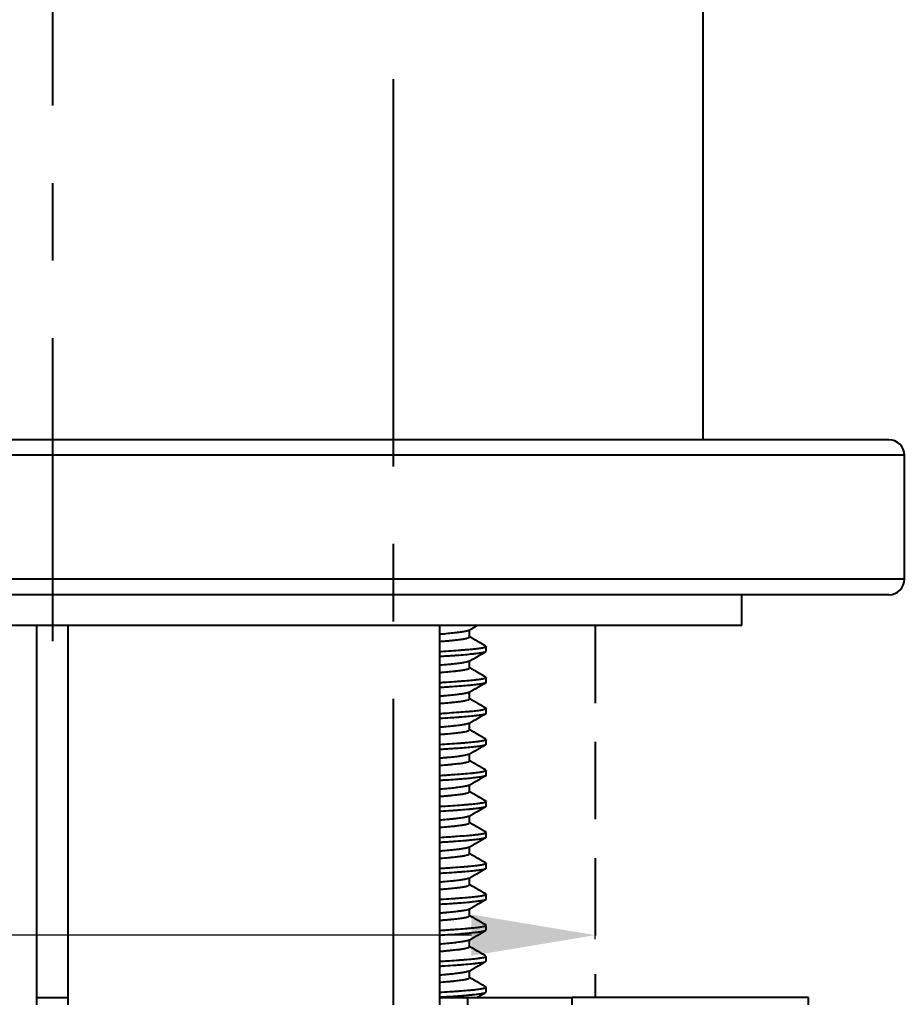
# Model space of a CAD drawing. Extents: x 828 to 1855, y 0 to 752.
# Drawn here: x 1082.01 to 1110.57, y 260.75 to 292.31 of the extents above; entities that cross this region are included whole.
import ezdxf

# ---------------------------------------------------------------- set-up
doc = ezdxf.new("R2010")
doc.units = 0
doc.header["$LTSCALE"] = 10
doc.header["$MEASUREMENT"] = 0
doc.header["$PDMODE"] = 3
doc.header["$PDSIZE"] = -10
doc.linetypes.add('CENTER', pattern=[2, 1.25, -0.25, 0.25, -0.25])
doc.linetypes.add('HIDDEN', pattern=[0.375, 0.25, -0.125])
doc.layers.get('0').update_dxf_attribs({"linetype": 'CONTINUOUS'})
doc.layers.get('DEFPOINTS').update_dxf_attribs({"linetype": 'CONTINUOUS'})
doc.layers.add('1', color=7, linetype='CONTINUOUS')
doc.styles.add('Daelim Dimension', font='')
doc.styles.get('Daelim Dimension').set_extended_font_data('나눔고딕')
doc.dimstyles.new('DEFAULT', dxfattribs={"dimscale": 2, "dimtxt": 2, "dimasz": 2, "dimexe": 0, "dimexo": 2, "dimgap": 1, "dimtad": 1, "dimdec": 0, "dimzin": 9, "dimdsep": 46, "dimtxsty": 'Daelim Dimension', "dimcen": 0.5, "dimclrd": 5, "dimclre": 5, "dimclrt": 256, "dimadec": 1, "dimazin": 0, "dimtfac": 1, "dimtdec": 0, "dimtix": 1, "dimtmove": 0, "dimatfit": 3, "dimfxl": 1, "dimtolj": 1, "dimtzin": 1, "dimlwd": 9, "dimlwe": 9, "dimarcsym": 0})

# ---------------------------------------------------------------- blocks, each defined once
blk = doc.blocks.new('*D18')
at = {"color": 5, "lineweight": 9, "ltscale": 0.5, "transparency": 16777216}
for p, q in [((1065.595, 262.761), (953.975, 262.761)), ((1065.595, 262.636), (1065.595, 262.761)), ((1096.595, 262.761), (1069.595, 262.761)), ((1100.595, 262.636), (1100.595, 262.761))]:
    blk.add_line(p, q, dxfattribs=at)
at = {"color": 5, "ltscale": 0.5, "transparency": 16777216}
for points in [[(1069.595, 263.427), (1069.595, 262.094), (1065.595, 262.761)], [(1096.595, 263.427), (1096.595, 262.094), (1100.595, 262.761)]]:
    blk.add_solid(points, dxfattribs=at)
at = {"layer": 'DEFPOINTS', "color": 0, "ltscale": 0.5, "transparency": 16777216}
for p in [(1065.595, 266.636), (1100.595, 266.636), (1100.595, 262.761)]:
    blk.add_point(p, dxfattribs=at)
at = {"color": 7, "lineweight": -3, "ltscale": 0.5, "transparency": 16777216, "insert": (997.085, 271.384), "char_height": 10, "attachment_point": 5, "style": 'Daelim Dimension'}
blk.add_mtext('\\A1;설치구멍 %%C35', dxfattribs=at)

msp = doc.modelspace()

# ---------------------------------------------------------------- linework, layer by layer
at = {"color": 7, "linetype": 'HIDDEN', "lineweight": -3}
msp.add_line((1100.595, 272.75), (1100.595, 260.75), dxfattribs=at)
at = {"layer": '1', "color": 1, "linetype": 'CENTER', "lineweight": -3}
for p, q in [((1083.074, 582.034), (1083.074, 272.25)), ((1094.074, 290.389), (1094.074, 187.611))]:
    msp.add_line(p, q, dxfattribs=at)
at = {"layer": '1', "color": 7, "linetype": 'Continuous', "lineweight": -3}
for p, q in [((1104.074, 278.75), (1104.074, 409.75)), ((1110.074, 278.75), (1056.074, 278.75)), ((1110.574, 278.25), (1055.574, 278.25)), ((1110.574, 274.25), (1110.574, 278.25)), ((1110.574, 274.25), (1055.574, 274.25)), ((1110.074, 273.75), (1056.074, 273.75)), ((1105.324, 272.75), (1105.324, 273.75)), ((1105.324, 272.75), (1060.824, 272.75)), ((1082.574, 233.75), (1082.574, 272.753)), ((1083.574, 272.753), (1083.574, 233.25)), ((1095.574, 257.752), (1095.574, 272.753)), ((1096.532, 272.385), (1096.532, 272.606)), ((1097.074, 271.928), (1097.074, 272.073)), ((1096.532, 271.386), (1096.532, 271.606)), ((1097.074, 270.927), (1097.074, 271.073)), ((1096.532, 270.386), (1096.532, 270.605)), ((1097.074, 269.927), (1097.074, 270.073)), ((1096.532, 269.385), (1096.532, 269.605)), ((1097.074, 268.927), (1097.074, 269.073)), ((1096.532, 268.386), (1096.532, 268.606)), ((1097.074, 267.927), (1097.074, 268.073)), ((1096.532, 267.385), (1096.532, 267.605)), ((1097.074, 266.928), (1097.074, 267.073)), ((1096.532, 266.386), (1096.532, 266.605)), ((1097.074, 265.927), (1097.074, 266.073)), ((1096.532, 265.386), (1096.532, 265.606)), ((1097.074, 264.927), (1097.074, 265.073)), ((1096.532, 264.385), (1096.532, 264.605)), ((1097.074, 263.927), (1097.074, 264.073)), ((1096.532, 263.386), (1096.532, 263.605)), ((1097.074, 262.927), (1097.074, 263.073)), ((1096.532, 262.385), (1096.532, 262.606)), ((1097.074, 261.928), (1097.074, 262.073)), ((1096.532, 261.386), (1096.532, 261.606)), ((1097.074, 260.927), (1097.074, 261.073)), ((1082.574, 260.75), (1082.974, 260.75)), ((1082.974, 260.75), (1083.574, 260.75)), ((1095.574, 260.75), (1096.474, 260.75)), ((1096.474, 260.75), (1099.851, 260.75)), ((1096.474, 260.75), (1096.474, 257.75)), ((1107.474, 260.75), (1099.851, 260.75)), ((1099.851, 257.75), (1099.851, 260.75)), ((1107.474, 257.75), (1107.474, 260.75))]:
    msp.add_line(p, q, dxfattribs=at)
for centre, start, end in [((1110.074, 278.25), 0, 90), ((1110.074, 274.25), 270, 0)]:
    msp.add_arc(centre, 0.5, start, end, dxfattribs=at)
for points in [[(1096.511, 272.593), (1096.646, 272.672), (1096.781, 272.75)], [(1097.067, 272.084), (1096.799, 272.239), (1096.532, 272.395)], [(1096.51, 271.593), (1096.789, 271.754), (1097.067, 271.916)], [(1097.069, 271.083), (1096.8, 271.239), (1096.532, 271.395)], [(1096.514, 270.595), (1096.792, 270.756), (1097.071, 270.918)], [(1097.071, 270.082), (1096.801, 270.238), (1096.532, 270.395)], [(1096.512, 269.594), (1096.791, 269.756), (1097.07, 269.917)], [(1097.068, 269.084), (1096.8, 269.239), (1096.532, 269.395)], [(1096.51, 268.593), (1096.788, 268.754), (1097.066, 268.916)], [(1097.068, 268.084), (1096.8, 268.239), (1096.532, 268.395)], [(1096.513, 267.594), (1096.791, 267.756), (1097.07, 267.917)], [(1097.071, 267.082), (1096.801, 267.238), (1096.532, 267.395)], [(1096.513, 266.595), (1096.792, 266.756), (1097.071, 266.918)], [(1097.069, 266.083), (1096.801, 266.239), (1096.532, 266.395)], [(1096.51, 265.593), (1096.788, 265.754), (1097.067, 265.916)], [(1097.067, 265.084), (1096.799, 265.239), (1096.532, 265.395)], [(1096.512, 264.594), (1096.79, 264.755), (1097.069, 264.917)], [(1097.07, 264.082), (1096.801, 264.238), (1096.532, 264.395)], [(1096.514, 263.595), (1096.792, 263.757), (1097.071, 263.918)], [(1097.07, 263.082), (1096.801, 263.238), (1096.532, 263.395)], [(1096.511, 262.593), (1096.789, 262.755), (1097.068, 262.917)], [(1097.067, 262.084), (1096.799, 262.239), (1096.532, 262.395)], [(1096.511, 261.593), (1096.789, 261.755), (1097.067, 261.916)], [(1097.069, 261.083), (1096.801, 261.239), (1096.532, 261.395)], [(1096.781, 260.75), (1096.926, 260.834), (1097.071, 260.918)]]:
    msp.add_open_spline(points, degree=2, dxfattribs=at)
for points, knots in [([(1096.516, 272.596), (1096.509, 272.592), (1096.5, 272.589), (1096.483, 272.583), (1096.477, 272.581), (1096.465, 272.578), (1096.458, 272.576), (1096.436, 272.571), (1096.42, 272.567), (1096.366, 272.557), (1096.323, 272.549), (1096.248, 272.538), (1096.208, 272.533), (1096.163, 272.527), (1096.133, 272.523), (1096.117, 272.521), (1096.037, 272.512), (1095.967, 272.504), (1095.817, 272.49), (1095.736, 272.482), (1095.627, 272.474), (1095.605, 272.472), (1095.58, 272.47), (1095.576, 272.469), (1095.573, 272.469)], [0, 0, 0, 0, 0.09203, 0.09203, 0.134956, 0.134956, 0.177882, 0.177882, 0.263734, 0.263734, 0.435437, 0.435437, 0.521289, 0.564215, 0.564215, 0.607141, 0.607141, 0.778845, 0.778845, 0.950549, 0.950549, 0.993475, 0.993475, 1, 1, 1, 1]), ([(1097.074, 272.072), (1097.073, 272.072), (1097.073, 272.071), (1097.073, 272.069), (1097.072, 272.067), (1097.068, 272.063), (1097.066, 272.062), (1097.051, 272.052), (1097.031, 272.045), (1096.972, 272.03), (1096.934, 272.022), (1096.874, 272.013), (1096.862, 272.011), (1096.836, 272.007), (1096.795, 272.002), (1096.75, 271.997), (1096.655, 271.986), (1096.583, 271.979), (1096.463, 271.969), (1096.422, 271.966), (1096.356, 271.96), (1096.333, 271.959), (1096.288, 271.955), (1096.265, 271.953), (1096.147, 271.944), (1096.048, 271.937), (1095.836, 271.922), (1095.724, 271.915), (1095.593, 271.906), (1095.578, 271.905), (1095.564, 271.904)], [0, 0, 0, 0, 0.007813, 0.007813, 0.040365, 0.040365, 0.072917, 0.072917, 0.203125, 0.203125, 0.333334, 0.333334, 0.365886, 0.365886, 0.398438, 0.463542, 0.463542, 0.59375, 0.59375, 0.658854, 0.658854, 0.691406, 0.691406, 0.723958, 0.723958, 0.854167, 0.854167, 0.984375, 0.984375, 1, 1, 1, 1]), ([(1095.584, 272.241), (1095.648, 272.246), (1095.709, 272.251), (1095.789, 272.259), (1095.809, 272.26), (1095.849, 272.264), (1095.868, 272.266), (1095.925, 272.271), (1095.962, 272.275), (1096.067, 272.285), (1096.13, 272.292), (1096.216, 272.303), (1096.243, 272.306), (1096.282, 272.312), (1096.294, 272.314), (1096.318, 272.317), (1096.329, 272.319), (1096.384, 272.328), (1096.42, 272.336), (1096.478, 272.351), (1096.499, 272.358), (1096.517, 272.368), (1096.52, 272.37), (1096.525, 272.374), (1096.527, 272.375), (1096.531, 272.38), (1096.532, 272.383), (1096.532, 272.386)], [0, 0, 0, 0, 0.109222, 0.109222, 0.147147, 0.147147, 0.185071, 0.185071, 0.26092, 0.26092, 0.412618, 0.412618, 0.488467, 0.488467, 0.526392, 0.526392, 0.564316, 0.564316, 0.716014, 0.716014, 0.867712, 0.867712, 0.905637, 0.905637, 0.943561, 0.943561, 1, 1, 1, 1]), ([(1095.588, 271.763), (1095.664, 271.767), (1095.738, 271.772), (1095.864, 271.779), (1095.918, 271.783), (1095.997, 271.788), (1096.023, 271.79), (1096.075, 271.793), (1096.1, 271.795), (1096.225, 271.804), (1096.317, 271.811), (1096.488, 271.826), (1096.566, 271.834), (1096.654, 271.843), (1096.671, 271.845), (1096.705, 271.849), (1096.721, 271.851), (1096.768, 271.856), (1096.797, 271.86), (1096.879, 271.871), (1096.924, 271.878), (1096.979, 271.888), (1096.995, 271.891), (1097.016, 271.897), (1097.023, 271.898), (1097.035, 271.902), (1097.04, 271.903), (1097.063, 271.912), (1097.073, 271.919), (1097.074, 271.925)], [0, 0, 0, 0, 0.085085, 0.085085, 0.150736, 0.150736, 0.183562, 0.183562, 0.216388, 0.216388, 0.347691, 0.347691, 0.478994, 0.478994, 0.511819, 0.511819, 0.544645, 0.544645, 0.610297, 0.610297, 0.7416, 0.7416, 0.807251, 0.807251, 0.840077, 0.840077, 0.872903, 0.872903, 1, 1, 1, 1]), ([(1096.516, 271.596), (1096.506, 271.591), (1096.491, 271.585), (1096.448, 271.573), (1096.416, 271.566), (1096.366, 271.557), (1096.356, 271.555), (1096.334, 271.551), (1096.323, 271.55), (1096.288, 271.544), (1096.262, 271.54), (1096.182, 271.529), (1096.123, 271.522), (1096.023, 271.511), (1095.988, 271.507), (1095.933, 271.501), (1095.914, 271.499), (1095.876, 271.495), (1095.857, 271.494), (1095.76, 271.484), (1095.678, 271.478), (1095.591, 271.471)], [0, 0, 0, 0, 0.134716, 0.134716, 0.308328, 0.308328, 0.351731, 0.351731, 0.395134, 0.395134, 0.48194, 0.48194, 0.655552, 0.655552, 0.742358, 0.742358, 0.785761, 0.785761, 0.829164, 0.829164, 1, 1, 1, 1]), ([(1095.569, 271.239), (1095.573, 271.24), (1095.577, 271.24), (1095.626, 271.244), (1095.669, 271.248), (1095.795, 271.259), (1095.873, 271.266), (1095.982, 271.277), (1096.034, 271.282), (1096.084, 271.287), (1096.116, 271.291), (1096.131, 271.293), (1096.207, 271.302), (1096.315, 271.316), (1096.394, 271.33), (1096.435, 271.34), (1096.443, 271.342), (1096.457, 271.345), (1096.464, 271.347), (1096.483, 271.353), (1096.494, 271.357), (1096.52, 271.368), (1096.53, 271.376), (1096.532, 271.384), (1096.532, 271.385), (1096.532, 271.386)], [0, 0, 0, 0, 0.006611, 0.006611, 0.081731, 0.081731, 0.231971, 0.231971, 0.307091, 0.344651, 0.344651, 0.382211, 0.382211, 0.532451, 0.682692, 0.682692, 0.720252, 0.720252, 0.757812, 0.757812, 0.832932, 0.832932, 0.983172, 0.983172, 1, 1, 1, 1]), ([(1095.568, 270.762), (1095.625, 270.765), (1095.681, 270.768), (1095.765, 270.773), (1095.793, 270.775), (1095.849, 270.779), (1095.876, 270.78), (1096.011, 270.789), (1096.112, 270.796), (1096.302, 270.81), (1096.391, 270.818), (1096.493, 270.827), (1096.513, 270.829), (1096.553, 270.833), (1096.61, 270.839), (1096.662, 270.844), (1096.761, 270.855), (1096.818, 270.862), (1096.892, 270.873), (1096.915, 270.877), (1096.946, 270.882), (1096.956, 270.884), (1096.974, 270.887), (1096.982, 270.889), (1097.022, 270.897), (1097.045, 270.904), (1097.068, 270.916), (1097.073, 270.921), (1097.074, 270.926)], [0, 0, 0, 0, 0.063021, 0.063021, 0.095573, 0.095573, 0.128125, 0.128125, 0.258333, 0.258333, 0.388541, 0.388541, 0.421093, 0.421093, 0.453645, 0.518749, 0.518749, 0.648958, 0.648958, 0.714062, 0.714062, 0.746614, 0.746614, 0.779166, 0.779166, 0.909374, 0.909374, 1, 1, 1, 1]), ([(1097.074, 271.072), (1097.073, 271.07), (1097.072, 271.068), (1097.067, 271.062), (1097.062, 271.059), (1097.051, 271.053), (1097.046, 271.051), (1097.036, 271.047), (1097.03, 271.045), (1097, 271.036), (1096.966, 271.028), (1096.882, 271.014), (1096.831, 271.006), (1096.756, 270.997), (1096.741, 270.996), (1096.709, 270.992), (1096.692, 270.99), (1096.641, 270.985), (1096.606, 270.982), (1096.493, 270.971), (1096.41, 270.965), (1096.276, 270.954), (1096.229, 270.951), (1096.156, 270.945), (1096.131, 270.943), (1096.081, 270.94), (1096.056, 270.938), (1095.926, 270.928), (1095.782, 270.918), (1095.629, 270.908), (1095.591, 270.906)], [0, 0, 0, 0, 0.037811, 0.037811, 0.103462, 0.103462, 0.136288, 0.136288, 0.169114, 0.169114, 0.300417, 0.300417, 0.43172, 0.43172, 0.464546, 0.464546, 0.497372, 0.497372, 0.563023, 0.563023, 0.694326, 0.694326, 0.759978, 0.759978, 0.792804, 0.792804, 0.825629, 0.825629, 0.956932, 1, 1, 1, 1]), ([(1096.519, 270.598), (1096.518, 270.597), (1096.517, 270.597), (1096.512, 270.594), (1096.509, 270.592), (1096.5, 270.589), (1096.495, 270.587), (1096.48, 270.582), (1096.468, 270.578), (1096.425, 270.568), (1096.39, 270.561), (1096.326, 270.55), (1096.291, 270.545), (1096.252, 270.539), (1096.225, 270.535), (1096.211, 270.533), (1096.14, 270.524), (1096.077, 270.516), (1095.938, 270.501), (1095.863, 270.494), (1095.762, 270.485), (1095.742, 270.483), (1095.699, 270.479), (1095.678, 270.478), (1095.63, 270.474), (1095.603, 270.472), (1095.575, 270.469)], [0, 0, 0, 0, 0.01358, 0.01358, 0.056039, 0.056039, 0.098499, 0.098499, 0.183418, 0.183418, 0.353256, 0.353256, 0.438175, 0.480634, 0.480634, 0.523094, 0.523094, 0.692932, 0.692932, 0.86277, 0.86277, 0.905229, 0.905229, 0.947689, 0.947689, 1, 1, 1, 1]), ([(1095.587, 270.241), (1095.609, 270.243), (1095.629, 270.244), (1095.736, 270.254), (1095.817, 270.261), (1095.913, 270.27), (1095.931, 270.272), (1095.968, 270.276), (1095.986, 270.277), (1096.038, 270.283), (1096.071, 270.286), (1096.166, 270.297), (1096.223, 270.304), (1096.298, 270.314), (1096.322, 270.318), (1096.355, 270.323), (1096.365, 270.325), (1096.385, 270.329), (1096.394, 270.331), (1096.439, 270.34), (1096.468, 270.348), (1096.51, 270.363), (1096.523, 270.37), (1096.531, 270.381), (1096.532, 270.383), (1096.532, 270.386)], [0, 0, 0, 0, 0.036408, 0.036408, 0.188108, 0.188108, 0.226032, 0.226032, 0.263957, 0.263957, 0.339807, 0.339807, 0.491506, 0.491506, 0.567356, 0.567356, 0.605281, 0.605281, 0.643206, 0.643206, 0.794905, 0.794905, 0.946605, 0.946605, 1, 1, 1, 1]), ([(1097.074, 270.073), (1097.074, 270.072), (1097.074, 270.072), (1097.072, 270.065), (1097.052, 270.05), (1096.995, 270.035), (1096.948, 270.025), (1096.938, 270.024), (1096.917, 270.02), (1096.884, 270.014), (1096.846, 270.009), (1096.764, 269.998), (1096.702, 269.991), (1096.595, 269.981), (1096.558, 269.977), (1096.498, 269.972), (1096.478, 269.97), (1096.437, 269.967), (1096.415, 269.965), (1096.308, 269.957), (1096.215, 269.949), (1096.017, 269.935), (1095.912, 269.927), (1095.772, 269.918), (1095.744, 269.916), (1095.686, 269.912), (1095.639, 269.909), (1095.59, 269.906), (1095.571, 269.905)], [0, 0, 0, 0, 0.002085, 0.002085, 0.132293, 0.262501, 0.262501, 0.295053, 0.295053, 0.327605, 0.392709, 0.392709, 0.522917, 0.522917, 0.588021, 0.588021, 0.620573, 0.620573, 0.653126, 0.653126, 0.783334, 0.783334, 0.913542, 0.913542, 0.946094, 0.946094, 0.978646, 1, 1, 1, 1]), ([(1095.574, 269.762), (1095.604, 269.764), (1095.633, 269.765), (1095.778, 269.774), (1095.887, 269.781), (1096.044, 269.791), (1096.094, 269.795), (1096.168, 269.8), (1096.192, 269.802), (1096.24, 269.806), (1096.264, 269.807), (1096.379, 269.817), (1096.548, 269.832), (1096.687, 269.847), (1096.764, 269.856), (1096.779, 269.858), (1096.808, 269.861), (1096.822, 269.863), (1096.862, 269.869), (1096.886, 269.872), (1096.953, 269.883), (1096.988, 269.889), (1097.028, 269.9), (1097.039, 269.903), (1097.053, 269.908), (1097.056, 269.91), (1097.063, 269.913), (1097.066, 269.915), (1097.071, 269.92), (1097.073, 269.923), (1097.074, 269.926)], [0, 0, 0, 0, 0.033333, 0.033333, 0.163542, 0.163542, 0.228646, 0.228646, 0.261198, 0.261198, 0.29375, 0.29375, 0.423958, 0.554167, 0.554167, 0.586719, 0.586719, 0.619271, 0.619271, 0.684375, 0.684375, 0.814583, 0.814583, 0.879688, 0.879688, 0.91224, 0.91224, 0.944792, 0.944792, 1, 1, 1, 1]), ([(1097.064, 270.086), (1097.065, 270.085), (1097.067, 270.084), (1097.07, 270.082), (1097.071, 270.081), (1097.071, 270.079)], [0, 0, 0, 0, 0.487487, 0.487487, 1, 1, 1, 1]), ([(1096.516, 269.596), (1096.513, 269.595), (1096.495, 269.586), (1096.464, 269.577), (1096.417, 269.567), (1096.399, 269.563), (1096.36, 269.556), (1096.338, 269.552), (1096.269, 269.541), (1096.216, 269.534), (1096.127, 269.523), (1096.095, 269.519), (1096.045, 269.513), (1096.028, 269.511), (1095.993, 269.507), (1095.976, 269.505), (1095.885, 269.496), (1095.807, 269.489), (1095.677, 269.478), (1095.628, 269.474), (1095.578, 269.47)], [0, 0, 0, 0, 0.043951, 0.215655, 0.215655, 0.301507, 0.301507, 0.387359, 0.387359, 0.559063, 0.559063, 0.644915, 0.644915, 0.687841, 0.687841, 0.730767, 0.730767, 0.902471, 0.902471, 1, 1, 1, 1]), ([(1095.571, 269.24), (1095.577, 269.24), (1095.583, 269.24), (1095.61, 269.243), (1095.632, 269.245), (1095.676, 269.249), (1095.697, 269.25), (1095.76, 269.256), (1095.801, 269.26), (1095.918, 269.271), (1095.99, 269.278), (1096.09, 269.288), (1096.121, 269.292), (1096.182, 269.299), (1096.211, 269.302), (1096.291, 269.313), (1096.384, 269.327), (1096.448, 269.342), (1096.479, 269.352), (1096.484, 269.354), (1096.495, 269.357), (1096.5, 269.359), (1096.513, 269.365), (1096.519, 269.369), (1096.529, 269.377), (1096.532, 269.381), (1096.532, 269.386)], [0, 0, 0, 0, 0.009615, 0.009615, 0.047175, 0.047175, 0.084736, 0.084736, 0.159856, 0.159856, 0.310096, 0.310096, 0.385216, 0.385216, 0.460337, 0.460337, 0.610577, 0.760818, 0.760818, 0.798378, 0.798378, 0.835938, 0.835938, 0.911058, 0.911058, 1, 1, 1, 1]), ([(1097.074, 269.073), (1097.074, 269.071), (1097.073, 269.069), (1097.07, 269.066), (1097.069, 269.064), (1097.064, 269.06), (1097.061, 269.058), (1097.043, 269.049), (1097.019, 269.041), (1096.955, 269.026), (1096.914, 269.019), (1096.851, 269.01), (1096.838, 269.008), (1096.811, 269.004), (1096.797, 269.002), (1096.753, 268.997), (1096.722, 268.993), (1096.622, 268.983), (1096.548, 268.976), (1096.425, 268.966), (1096.383, 268.963), (1096.316, 268.957), (1096.293, 268.955), (1096.246, 268.952), (1096.222, 268.95), (1096.102, 268.941), (1096, 268.934), (1095.792, 268.919), (1095.686, 268.912), (1095.576, 268.905)], [0, 0, 0, 0, 0.031769, 0.031769, 0.064321, 0.064321, 0.096873, 0.096873, 0.227082, 0.227082, 0.35729, 0.35729, 0.389842, 0.389842, 0.422395, 0.422395, 0.487499, 0.487499, 0.617707, 0.617707, 0.682812, 0.682812, 0.715364, 0.715364, 0.747916, 0.747916, 0.878125, 0.878125, 1, 1, 1, 1]), ([(1095.576, 268.762), (1095.638, 268.766), (1095.699, 268.769), (1095.814, 268.776), (1095.869, 268.78), (1095.95, 268.785), (1095.977, 268.787), (1096.029, 268.79), (1096.054, 268.792), (1096.181, 268.801), (1096.275, 268.808), (1096.45, 268.823), (1096.53, 268.83), (1096.622, 268.84), (1096.64, 268.842), (1096.675, 268.846), (1096.725, 268.851), (1096.771, 268.857), (1096.856, 268.867), (1096.904, 268.874), (1096.963, 268.885), (1096.981, 268.888), (1097.012, 268.895), (1097.025, 268.899), (1097.057, 268.909), (1097.069, 268.916), (1097.073, 268.924), (1097.074, 268.925), (1097.074, 268.926)], [0, 0, 0, 0, 0.06875, 0.06875, 0.133854, 0.133854, 0.166406, 0.166406, 0.198958, 0.198958, 0.329167, 0.329167, 0.459375, 0.459375, 0.491927, 0.491927, 0.524479, 0.589584, 0.589584, 0.719792, 0.719792, 0.784896, 0.784896, 0.85, 0.85, 0.980209, 0.980209, 1, 1, 1, 1]), ([(1096.514, 268.595), (1096.512, 268.594), (1096.509, 268.593), (1096.502, 268.59), (1096.497, 268.588), (1096.472, 268.579), (1096.444, 268.572), (1096.374, 268.558), (1096.332, 268.551), (1096.269, 268.541), (1096.256, 268.54), (1096.23, 268.536), (1096.216, 268.534), (1096.174, 268.528), (1096.144, 268.525), (1096.05, 268.513), (1095.982, 268.506), (1095.869, 268.495), (1095.83, 268.491), (1095.749, 268.484), (1095.707, 268.48), (1095.636, 268.474), (1095.607, 268.472), (1095.578, 268.47)], [0, 0, 0, 0, 0.031592, 0.031592, 0.074995, 0.074995, 0.248607, 0.248607, 0.422219, 0.422219, 0.465622, 0.465622, 0.509025, 0.509025, 0.595831, 0.595831, 0.769443, 0.769443, 0.856249, 0.856249, 0.943055, 0.943055, 1, 1, 1, 1]), ([(1095.591, 268.241), (1095.658, 268.247), (1095.722, 268.253), (1095.823, 268.262), (1095.862, 268.265), (1095.938, 268.273), (1095.974, 268.276), (1096.079, 268.287), (1096.142, 268.294), (1096.255, 268.308), (1096.305, 268.315), (1096.358, 268.324), (1096.368, 268.326), (1096.388, 268.33), (1096.398, 268.331), (1096.424, 268.337), (1096.44, 268.341), (1096.482, 268.352), (1096.503, 268.36), (1096.522, 268.371), (1096.529, 268.377), (1096.532, 268.382), (1096.532, 268.385), (1096.532, 268.385), (1096.532, 268.386)], [0, 0, 0, 0, 0.115291, 0.115291, 0.19114, 0.19114, 0.26699, 0.26699, 0.418689, 0.418689, 0.570387, 0.570387, 0.608312, 0.608312, 0.646237, 0.646237, 0.722086, 0.722086, 0.873785, 0.873785, 0.949634, 0.987559, 0.987559, 1, 1, 1, 1]), ([(1097.074, 268.073), (1097.073, 268.07), (1097.071, 268.066), (1097.058, 268.055), (1097.04, 268.048), (1097.006, 268.038), (1096.998, 268.036), (1096.982, 268.032), (1096.957, 268.027), (1096.926, 268.021), (1096.859, 268.01), (1096.805, 268.003), (1096.713, 267.993), (1096.68, 267.989), (1096.627, 267.984), (1096.609, 267.982), (1096.571, 267.979), (1096.552, 267.977), (1096.455, 267.968), (1096.37, 267.961), (1096.187, 267.947), (1096.088, 267.94), (1095.957, 267.931), (1095.93, 267.929), (1095.876, 267.925), (1095.793, 267.919), (1095.709, 267.914), (1095.627, 267.908), (1095.603, 267.907), (1095.579, 267.905)], [0, 0, 0, 0, 0.061455, 0.061455, 0.191664, 0.191664, 0.224216, 0.224216, 0.256768, 0.321872, 0.321872, 0.452081, 0.452081, 0.517186, 0.517186, 0.549738, 0.549738, 0.58229, 0.58229, 0.712499, 0.712499, 0.842708, 0.842708, 0.87526, 0.87526, 0.907812, 0.972916, 0.972916, 1, 1, 1, 1]), ([(1095.557, 267.761), (1095.601, 267.763), (1095.643, 267.766), (1095.743, 267.772), (1095.799, 267.775), (1095.962, 267.786), (1096.065, 267.793), (1096.211, 267.803), (1096.258, 267.807), (1096.327, 267.812), (1096.349, 267.814), (1096.393, 267.818), (1096.415, 267.82), (1096.52, 267.829), (1096.672, 267.844), (1096.792, 267.859), (1096.858, 267.868), (1096.87, 267.87), (1096.894, 267.873), (1096.929, 267.879), (1096.958, 267.884), (1097.01, 267.894), (1097.035, 267.901), (1097.06, 267.911), (1097.066, 267.915), (1097.071, 267.92), (1097.072, 267.922), (1097.073, 267.924), (1097.074, 267.925), (1097.074, 267.926)], [0, 0, 0, 0, 0.047004, 0.047004, 0.11157, 0.11157, 0.240703, 0.240703, 0.305269, 0.305269, 0.337552, 0.337552, 0.369835, 0.369835, 0.498967, 0.6281, 0.6281, 0.660383, 0.660383, 0.692666, 0.757232, 0.757232, 0.886364, 0.886364, 0.95093, 0.95093, 0.983213, 0.983213, 1, 1, 1, 1]), ([(1096.517, 267.597), (1096.508, 267.591), (1096.494, 267.586), (1096.471, 267.579), (1096.464, 267.578), (1096.451, 267.574), (1096.443, 267.572), (1096.42, 267.567), (1096.402, 267.564), (1096.344, 267.553), (1096.299, 267.546), (1096.22, 267.534), (1096.178, 267.529), (1096.132, 267.523), (1096.1, 267.519), (1096.084, 267.517), (1096.001, 267.508), (1095.93, 267.5), (1095.775, 267.486), (1095.692, 267.479), (1095.59, 267.471), (1095.577, 267.469), (1095.563, 267.468)], [0, 0, 0, 0, 0.124995, 0.124995, 0.167454, 0.167454, 0.209914, 0.209914, 0.294832, 0.294832, 0.46467, 0.46467, 0.549589, 0.592049, 0.592049, 0.634508, 0.634508, 0.804346, 0.804346, 0.974184, 0.974184, 1, 1, 1, 1]), ([(1095.591, 267.241), (1095.637, 267.245), (1095.682, 267.249), (1095.746, 267.255), (1095.767, 267.257), (1095.808, 267.26), (1095.828, 267.262), (1095.886, 267.268), (1095.924, 267.271), (1096.032, 267.282), (1096.097, 267.289), (1096.187, 267.299), (1096.215, 267.303), (1096.255, 267.308), (1096.268, 267.31), (1096.293, 267.314), (1096.305, 267.315), (1096.363, 267.324), (1096.402, 267.332), (1096.465, 267.347), (1096.489, 267.354), (1096.51, 267.364), (1096.513, 267.366), (1096.52, 267.37), (1096.522, 267.371), (1096.529, 267.377), (1096.531, 267.381), (1096.532, 267.385), (1096.532, 267.385), (1096.532, 267.385)], [0, 0, 0, 0, 0.079656, 0.079656, 0.117953, 0.117953, 0.156249, 0.156249, 0.232842, 0.232842, 0.386028, 0.386028, 0.46262, 0.46262, 0.500917, 0.500917, 0.539213, 0.539213, 0.692399, 0.692399, 0.845585, 0.845585, 0.883881, 0.883881, 0.922178, 0.922178, 0.998771, 0.998771, 1, 1, 1, 1]), ([(1097.074, 267.073), (1097.074, 267.072), (1097.073, 267.07), (1097.069, 267.062), (1097.055, 267.054), (1097.011, 267.039), (1096.98, 267.031), (1096.93, 267.022), (1096.92, 267.02), (1096.897, 267.016), (1096.886, 267.015), (1096.849, 267.009), (1096.822, 267.005), (1096.736, 266.995), (1096.671, 266.988), (1096.561, 266.978), (1096.523, 266.974), (1096.462, 266.969), (1096.441, 266.967), (1096.399, 266.964), (1096.377, 266.962), (1096.266, 266.953), (1096.17, 266.946), (1095.969, 266.931), (1095.862, 266.924), (1095.721, 266.914), (1095.692, 266.913), (1095.635, 266.909), (1095.605, 266.907), (1095.57, 266.905), (1095.565, 266.904), (1095.56, 266.904)], [0, 0, 0, 0, 0.025825, 0.025825, 0.154957, 0.154957, 0.28409, 0.28409, 0.316373, 0.316373, 0.348656, 0.348656, 0.413222, 0.413222, 0.542354, 0.542354, 0.606921, 0.606921, 0.639204, 0.639204, 0.671487, 0.671487, 0.800619, 0.800619, 0.929752, 0.929752, 0.962035, 0.962035, 0.994318, 0.994318, 1, 1, 1, 1]), ([(1095.584, 266.762), (1095.593, 266.763), (1095.601, 266.763), (1095.726, 266.771), (1095.837, 266.778), (1095.97, 266.786), (1095.996, 266.788), (1096.048, 266.792), (1096.074, 266.793), (1096.149, 266.799), (1096.198, 266.802), (1096.338, 266.813), (1096.425, 266.821), (1096.544, 266.832), (1096.582, 266.836), (1096.636, 266.841), (1096.653, 266.843), (1096.687, 266.847), (1096.704, 266.849), (1096.785, 266.858), (1096.84, 266.865), (1096.934, 266.879), (1096.972, 266.886), (1097.009, 266.895), (1097.016, 266.896), (1097.029, 266.9), (1097.034, 266.902), (1097.05, 266.907), (1097.058, 266.91), (1097.07, 266.918), (1097.074, 266.922), (1097.074, 266.927)], [0, 0, 0, 0, 0.009375, 0.009375, 0.139583, 0.139583, 0.172136, 0.172136, 0.204688, 0.204688, 0.269792, 0.269792, 0.4, 0.4, 0.465104, 0.465104, 0.497656, 0.497656, 0.530209, 0.530209, 0.660417, 0.660417, 0.790625, 0.790625, 0.823177, 0.823177, 0.855729, 0.855729, 0.920834, 0.920834, 1, 1, 1, 1]), ([(1096.519, 266.598), (1096.519, 266.598), (1096.518, 266.597), (1096.506, 266.59), (1096.486, 266.583), (1096.432, 266.569), (1096.397, 266.562), (1096.344, 266.553), (1096.333, 266.551), (1096.31, 266.548), (1096.298, 266.546), (1096.261, 266.54), (1096.235, 266.537), (1096.152, 266.525), (1096.09, 266.518), (1095.987, 266.507), (1095.951, 266.503), (1095.894, 266.497), (1095.875, 266.495), (1095.836, 266.492), (1095.816, 266.49), (1095.728, 266.482), (1095.656, 266.476), (1095.581, 266.47)], [0, 0, 0, 0, 0.006786, 0.006786, 0.176624, 0.176624, 0.346462, 0.346462, 0.388922, 0.388922, 0.431381, 0.431381, 0.5163, 0.5163, 0.686138, 0.686138, 0.771057, 0.771057, 0.813517, 0.813517, 0.855976, 0.855976, 1, 1, 1, 1]), ([(1095.576, 266.24), (1095.607, 266.243), (1095.637, 266.245), (1095.752, 266.255), (1095.832, 266.263), (1095.944, 266.273), (1095.998, 266.278), (1096.049, 266.284), (1096.082, 266.287), (1096.099, 266.289), (1096.178, 266.298), (1096.29, 266.312), (1096.374, 266.326), (1096.418, 266.336), (1096.427, 266.338), (1096.442, 266.341), (1096.45, 266.343), (1096.471, 266.349), (1096.483, 266.353), (1096.513, 266.364), (1096.525, 266.372), (1096.531, 266.382), (1096.532, 266.384), (1096.532, 266.386)], [0, 0, 0, 0, 0.051683, 0.051683, 0.201924, 0.201924, 0.277044, 0.314604, 0.314604, 0.352164, 0.352164, 0.502405, 0.652646, 0.652646, 0.690206, 0.690206, 0.727766, 0.727766, 0.802886, 0.802886, 0.953127, 0.953127, 1, 1, 1, 1]), ([(1097.074, 266.072), (1097.073, 266.066), (1097.065, 266.059), (1097.046, 266.051), (1097.041, 266.049), (1097.03, 266.045), (1097.024, 266.043), (1097.004, 266.038), (1096.989, 266.034), (1096.937, 266.023), (1096.893, 266.015), (1096.814, 266.005), (1096.786, 266.001), (1096.74, 265.996), (1096.724, 265.994), (1096.692, 265.99), (1096.675, 265.989), (1096.588, 265.98), (1096.511, 265.973), (1096.344, 265.959), (1096.253, 265.952), (1096.106, 265.941), (1096.055, 265.938), (1095.95, 265.93), (1095.897, 265.926), (1095.76, 265.917), (1095.675, 265.911), (1095.587, 265.906)], [0, 0, 0, 0, 0.113444, 0.113444, 0.14627, 0.14627, 0.179096, 0.179096, 0.244747, 0.244747, 0.37605, 0.37605, 0.441701, 0.441701, 0.474527, 0.474527, 0.507352, 0.507352, 0.638655, 0.638655, 0.769958, 0.769958, 0.835609, 0.835609, 0.90126, 0.90126, 1, 1, 1, 1]), ([(1095.587, 265.763), (1095.627, 265.765), (1095.667, 265.767), (1095.735, 265.772), (1095.763, 265.773), (1095.82, 265.777), (1095.902, 265.782), (1095.982, 265.787), (1096.135, 265.797), (1096.232, 265.805), (1096.366, 265.816), (1096.41, 265.819), (1096.472, 265.825), (1096.492, 265.827), (1096.532, 265.831), (1096.552, 265.833), (1096.646, 265.842), (1096.78, 265.857), (1096.882, 265.871), (1096.935, 265.88), (1096.945, 265.882), (1096.964, 265.885), (1096.991, 265.89), (1097.013, 265.896), (1097.049, 265.906), (1097.064, 265.913), (1097.073, 265.922), (1097.074, 265.924), (1097.074, 265.927)], [0, 0, 0, 0, 0.044792, 0.044792, 0.077344, 0.077344, 0.109896, 0.175, 0.175, 0.305208, 0.305208, 0.370312, 0.370312, 0.402864, 0.402864, 0.435416, 0.435416, 0.565625, 0.695833, 0.695833, 0.728385, 0.728385, 0.760937, 0.826041, 0.826041, 0.956249, 0.956249, 1, 1, 1, 1]), ([(1096.515, 265.596), (1096.513, 265.594), (1096.511, 265.593), (1096.504, 265.591), (1096.5, 265.589), (1096.49, 265.585), (1096.485, 265.584), (1096.467, 265.578), (1096.453, 265.575), (1096.407, 265.564), (1096.369, 265.557), (1096.301, 265.546), (1096.265, 265.541), (1096.224, 265.535), (1096.196, 265.531), (1096.182, 265.53), (1096.108, 265.52), (1096.042, 265.512), (1095.9, 265.497), (1095.823, 265.49), (1095.719, 265.481), (1095.698, 265.479), (1095.655, 265.476), (1095.633, 265.474), (1095.596, 265.471), (1095.581, 265.47), (1095.565, 265.469)], [0, 0, 0, 0, 0.026091, 0.026091, 0.069017, 0.069017, 0.111943, 0.111943, 0.197795, 0.197795, 0.3695, 0.3695, 0.455352, 0.498278, 0.498278, 0.541204, 0.541204, 0.712909, 0.712909, 0.884613, 0.884613, 0.927539, 0.927539, 0.970466, 0.970466, 1, 1, 1, 1]), ([(1095.594, 265.241), (1095.598, 265.242), (1095.601, 265.242), (1095.692, 265.25), (1095.775, 265.257), (1095.873, 265.266), (1095.892, 265.268), (1095.93, 265.272), (1095.948, 265.274), (1096.002, 265.279), (1096.037, 265.282), (1096.135, 265.293), (1096.194, 265.3), (1096.273, 265.311), (1096.298, 265.314), (1096.332, 265.32), (1096.343, 265.321), (1096.364, 265.325), (1096.374, 265.327), (1096.423, 265.336), (1096.454, 265.344), (1096.501, 265.359), (1096.517, 265.366), (1096.529, 265.378), (1096.532, 265.381), (1096.532, 265.385)], [0, 0, 0, 0, 0.006128, 0.006128, 0.159314, 0.159314, 0.19761, 0.19761, 0.235907, 0.235907, 0.3125, 0.3125, 0.465686, 0.465686, 0.54228, 0.54228, 0.580576, 0.580576, 0.618873, 0.618873, 0.772059, 0.772059, 0.925245, 0.925245, 1, 1, 1, 1]), ([(1097.074, 265.072), (1097.073, 265.072), (1097.073, 265.071), (1097.072, 265.067), (1097.068, 265.063), (1097.05, 265.052), (1097.03, 265.044), (1096.985, 265.033), (1096.967, 265.029), (1096.938, 265.023), (1096.927, 265.022), (1096.906, 265.018), (1096.894, 265.016), (1096.835, 265.007), (1096.779, 265), (1096.65, 264.986), (1096.578, 264.979), (1096.477, 264.97), (1096.456, 264.969), (1096.414, 264.965), (1096.35, 264.96), (1096.282, 264.955), (1096.141, 264.944), (1096.041, 264.937), (1095.882, 264.925), (1095.827, 264.922), (1095.742, 264.916), (1095.714, 264.914), (1095.656, 264.91), (1095.627, 264.908), (1095.588, 264.906), (1095.577, 264.905), (1095.567, 264.904)], [0, 0, 0, 0, 0.011975, 0.011975, 0.07708, 0.07708, 0.207289, 0.207289, 0.272393, 0.272393, 0.304945, 0.304945, 0.337497, 0.337497, 0.467706, 0.467706, 0.597915, 0.597915, 0.630467, 0.630467, 0.663019, 0.728124, 0.728124, 0.858333, 0.858333, 0.923437, 0.923437, 0.955989, 0.955989, 0.988541, 0.988541, 1, 1, 1, 1]), ([(1095.569, 264.762), (1095.65, 264.766), (1095.727, 264.771), (1095.913, 264.782), (1096.018, 264.789), (1096.142, 264.798), (1096.167, 264.8), (1096.215, 264.804), (1096.239, 264.805), (1096.309, 264.811), (1096.354, 264.815), (1096.483, 264.826), (1096.561, 264.833), (1096.667, 264.845), (1096.7, 264.848), (1096.748, 264.854), (1096.763, 264.856), (1096.793, 264.859), (1096.807, 264.861), (1096.876, 264.87), (1096.921, 264.877), (1096.996, 264.891), (1097.024, 264.898), (1097.048, 264.906), (1097.052, 264.908), (1097.06, 264.912), (1097.063, 264.913), (1097.07, 264.919), (1097.073, 264.922), (1097.074, 264.926)], [0, 0, 0, 0, 0.088542, 0.088542, 0.21875, 0.21875, 0.251302, 0.251302, 0.283854, 0.283854, 0.348958, 0.348958, 0.479167, 0.479167, 0.544271, 0.544271, 0.576823, 0.576823, 0.609375, 0.609375, 0.739583, 0.739583, 0.869792, 0.869792, 0.902344, 0.902344, 0.934896, 0.934896, 1, 1, 1, 1]), ([(1097.059, 265.089), (1097.064, 265.086), (1097.068, 265.084), (1097.071, 265.081), (1097.071, 265.08), (1097.072, 265.079)], [0, 0, 0, 0, 0.803526, 0.803526, 1, 1, 1, 1]), ([(1096.517, 264.597), (1096.512, 264.594), (1096.489, 264.584), (1096.45, 264.573), (1096.398, 264.563), (1096.379, 264.559), (1096.337, 264.552), (1096.315, 264.548), (1096.242, 264.537), (1096.187, 264.53), (1096.094, 264.519), (1096.061, 264.515), (1096.01, 264.509), (1095.992, 264.507), (1095.956, 264.503), (1095.938, 264.502), (1095.845, 264.492), (1095.765, 264.485), (1095.649, 264.475), (1095.617, 264.473), (1095.585, 264.47)], [0, 0, 0, 0, 0.078292, 0.249996, 0.249996, 0.335848, 0.335848, 0.4217, 0.4217, 0.593404, 0.593404, 0.679256, 0.679256, 0.722182, 0.722182, 0.765108, 0.765108, 0.936812, 0.936812, 1, 1, 1, 1]), ([(1095.578, 264.24), (1095.589, 264.241), (1095.599, 264.242), (1095.631, 264.245), (1095.653, 264.247), (1095.717, 264.252), (1095.759, 264.256), (1095.879, 264.267), (1095.953, 264.274), (1096.056, 264.284), (1096.105, 264.29), (1096.151, 264.295), (1096.181, 264.299), (1096.195, 264.3), (1096.265, 264.309), (1096.363, 264.323), (1096.432, 264.338), (1096.466, 264.348), (1096.472, 264.35), (1096.484, 264.354), (1096.49, 264.355), (1096.504, 264.361), (1096.512, 264.365), (1096.527, 264.374), (1096.532, 264.38), (1096.532, 264.385)], [0, 0, 0, 0, 0.017291, 0.017291, 0.055214, 0.055214, 0.131062, 0.131062, 0.282757, 0.282757, 0.358604, 0.396528, 0.396528, 0.434452, 0.434452, 0.586146, 0.737841, 0.737841, 0.775765, 0.775765, 0.813689, 0.813689, 0.889536, 0.889536, 1, 1, 1, 1]), ([(1097.074, 264.073), (1097.073, 264.07), (1097.072, 264.068), (1097.068, 264.064), (1097.066, 264.062), (1097.061, 264.058), (1097.057, 264.056), (1097.045, 264.051), (1097.035, 264.047), (1096.998, 264.035), (1096.964, 264.028), (1096.9, 264.017), (1096.876, 264.013), (1096.838, 264.008), (1096.824, 264.006), (1096.796, 264.002), (1096.782, 264), (1096.706, 263.992), (1096.571, 263.978), (1096.405, 263.964), (1096.292, 263.955), (1096.268, 263.954), (1096.221, 263.95), (1096.197, 263.948), (1096.124, 263.943), (1096.074, 263.939), (1095.919, 263.928), (1095.811, 263.92), (1095.656, 263.91), (1095.615, 263.907), (1095.572, 263.905)], [0, 0, 0, 0, 0.041665, 0.041665, 0.074217, 0.074217, 0.106769, 0.106769, 0.171873, 0.171873, 0.302082, 0.302082, 0.367186, 0.367186, 0.399738, 0.399738, 0.43229, 0.43229, 0.562499, 0.692707, 0.692707, 0.72526, 0.72526, 0.757812, 0.757812, 0.822916, 0.822916, 0.953125, 0.953125, 1, 1, 1, 1]), ([(1095.572, 263.762), (1095.684, 263.768), (1095.791, 263.775), (1095.922, 263.783), (1095.949, 263.785), (1096.002, 263.788), (1096.079, 263.794), (1096.154, 263.799), (1096.297, 263.81), (1096.385, 263.817), (1096.508, 263.828), (1096.547, 263.832), (1096.603, 263.838), (1096.621, 263.84), (1096.657, 263.844), (1096.674, 263.845), (1096.757, 263.855), (1096.815, 263.862), (1096.914, 263.876), (1096.955, 263.883), (1096.996, 263.892), (1097.004, 263.893), (1097.017, 263.897), (1097.037, 263.902), (1097.051, 263.907), (1097.068, 263.916), (1097.073, 263.921), (1097.074, 263.926)], [0, 0, 0, 0, 0.123963, 0.123963, 0.156516, 0.156516, 0.189069, 0.254174, 0.254174, 0.384386, 0.384386, 0.449492, 0.449492, 0.482045, 0.482045, 0.514597, 0.514597, 0.644809, 0.644809, 0.775021, 0.775021, 0.807573, 0.807573, 0.840126, 0.905232, 0.905232, 1, 1, 1, 1]), ([(1096.518, 263.597), (1096.515, 263.596), (1096.513, 263.594), (1096.506, 263.591), (1096.501, 263.589), (1096.492, 263.586), (1096.487, 263.584), (1096.458, 263.575), (1096.428, 263.568), (1096.353, 263.554), (1096.308, 263.547), (1096.242, 263.538), (1096.229, 263.536), (1096.201, 263.532), (1096.187, 263.53), (1096.143, 263.525), (1096.112, 263.521), (1096.015, 263.509), (1095.944, 263.502), (1095.829, 263.491), (1095.789, 263.487), (1095.705, 263.48), (1095.663, 263.476), (1095.608, 263.472), (1095.596, 263.471), (1095.585, 263.47)], [0, 0, 0, 0, 0.033647, 0.033647, 0.076573, 0.076573, 0.119499, 0.119499, 0.291203, 0.291203, 0.462908, 0.462908, 0.505834, 0.505834, 0.54876, 0.54876, 0.634612, 0.634612, 0.806316, 0.806316, 0.892168, 0.892168, 0.978021, 0.978021, 1, 1, 1, 1]), ([(1095.581, 263.24), (1095.636, 263.245), (1095.689, 263.25), (1095.782, 263.258), (1095.822, 263.262), (1095.899, 263.269), (1095.936, 263.272), (1096.045, 263.283), (1096.11, 263.29), (1096.227, 263.304), (1096.279, 263.311), (1096.336, 263.32), (1096.347, 263.322), (1096.368, 263.326), (1096.378, 263.328), (1096.407, 263.333), (1096.424, 263.337), (1096.47, 263.348), (1096.493, 263.356), (1096.516, 263.367), (1096.525, 263.373), (1096.529, 263.378), (1096.531, 263.382), (1096.532, 263.384), (1096.532, 263.385)], [0, 0, 0, 0, 0.094659, 0.094659, 0.170509, 0.170509, 0.246358, 0.246358, 0.398056, 0.398056, 0.549755, 0.549755, 0.587679, 0.587679, 0.625604, 0.625604, 0.701453, 0.701453, 0.853151, 0.853151, 0.929, 0.966925, 0.966925, 1, 1, 1, 1]), ([(1095.553, 262.761), (1095.558, 262.761), (1095.562, 262.761), (1095.596, 262.763), (1095.626, 262.765), (1095.771, 262.774), (1095.881, 262.78), (1096.089, 262.794), (1096.188, 262.801), (1096.303, 262.811), (1096.326, 262.812), (1096.37, 262.816), (1096.392, 262.818), (1096.456, 262.824), (1096.497, 262.827), (1096.613, 262.839), (1096.683, 262.846), (1096.775, 262.857), (1096.804, 262.861), (1096.844, 262.866), (1096.857, 262.868), (1096.882, 262.872), (1096.894, 262.873), (1096.95, 262.882), (1097.022, 262.896), (1097.058, 262.909), (1097.069, 262.918), (1097.071, 262.92), (1097.073, 262.923), (1097.074, 262.925), (1097.074, 262.926)], [0, 0, 0, 0, 0.004907, 0.004907, 0.03719, 0.03719, 0.166322, 0.166322, 0.295455, 0.295455, 0.327738, 0.327738, 0.360021, 0.360021, 0.424587, 0.424587, 0.553719, 0.553719, 0.618285, 0.618285, 0.650568, 0.650568, 0.682852, 0.682852, 0.811984, 0.941116, 0.941116, 0.973399, 0.973399, 1, 1, 1, 1]), ([(1097.074, 263.073), (1097.074, 263.072), (1097.074, 263.072), (1097.072, 263.065), (1097.061, 263.057), (1097.032, 263.046), (1097.02, 263.042), (1096.998, 263.036), (1096.99, 263.034), (1096.973, 263.03), (1096.964, 263.029), (1096.917, 263.019), (1096.87, 263.012), (1096.761, 262.998), (1096.698, 262.991), (1096.608, 262.982), (1096.589, 262.98), (1096.551, 262.977), (1096.493, 262.972), (1096.431, 262.966), (1096.302, 262.956), (1096.209, 262.949), (1096.06, 262.938), (1096.008, 262.934), (1095.929, 262.929), (1095.901, 262.927), (1095.847, 262.923), (1095.819, 262.921), (1095.721, 262.914), (1095.649, 262.91), (1095.575, 262.905)], [0, 0, 0, 0, 0.006248, 0.006248, 0.136456, 0.136456, 0.201561, 0.201561, 0.234113, 0.234113, 0.266665, 0.266665, 0.396873, 0.396873, 0.527082, 0.527082, 0.559634, 0.559634, 0.592186, 0.657291, 0.657291, 0.787499, 0.787499, 0.852604, 0.852604, 0.885156, 0.885156, 0.917708, 0.917708, 1, 1, 1, 1]), ([(1096.515, 262.596), (1096.504, 262.59), (1096.487, 262.584), (1096.457, 262.576), (1096.45, 262.574), (1096.435, 262.571), (1096.427, 262.569), (1096.401, 262.563), (1096.383, 262.56), (1096.321, 262.549), (1096.273, 262.542), (1096.191, 262.531), (1096.147, 262.525), (1096.099, 262.519), (1096.067, 262.515), (1096.05, 262.514), (1095.964, 262.504), (1095.891, 262.497), (1095.736, 262.482), (1095.656, 262.476), (1095.57, 262.469)], [0, 0, 0, 0, 0.149719, 0.149719, 0.192645, 0.192645, 0.235571, 0.235571, 0.321423, 0.321423, 0.493127, 0.493127, 0.57898, 0.621906, 0.621906, 0.664832, 0.664832, 0.836536, 0.836536, 1, 1, 1, 1]), ([(1095.581, 262.24), (1095.615, 262.243), (1095.649, 262.246), (1095.703, 262.251), (1095.724, 262.253), (1095.766, 262.257), (1095.786, 262.258), (1095.846, 262.264), (1095.885, 262.267), (1095.996, 262.278), (1096.064, 262.285), (1096.156, 262.296), (1096.186, 262.299), (1096.228, 262.304), (1096.241, 262.306), (1096.267, 262.31), (1096.28, 262.312), (1096.341, 262.321), (1096.382, 262.328), (1096.45, 262.343), (1096.477, 262.35), (1096.501, 262.36), (1096.505, 262.362), (1096.513, 262.366), (1096.516, 262.368), (1096.525, 262.373), (1096.529, 262.377), (1096.532, 262.382), (1096.532, 262.384), (1096.532, 262.385)], [0, 0, 0, 0, 0.058252, 0.058252, 0.096177, 0.096177, 0.134102, 0.134102, 0.209952, 0.209952, 0.361651, 0.361651, 0.4375, 0.4375, 0.475425, 0.475425, 0.51335, 0.51335, 0.665049, 0.665049, 0.816748, 0.816748, 0.854673, 0.854673, 0.892598, 0.892598, 0.968448, 0.968448, 1, 1, 1, 1]), ([(1097.074, 262.073), (1097.074, 262.073), (1097.074, 262.073), (1097.073, 262.071), (1097.073, 262.069), (1097.068, 262.063), (1097.063, 262.06), (1097.041, 262.048), (1097.018, 262.041), (1096.969, 262.029), (1096.95, 262.026), (1096.919, 262.02), (1096.908, 262.018), (1096.885, 262.015), (1096.873, 262.013), (1096.809, 262.004), (1096.751, 261.996), (1096.617, 261.983), (1096.543, 261.976), (1096.44, 261.967), (1096.419, 261.965), (1096.376, 261.962), (1096.354, 261.96), (1096.286, 261.955), (1096.239, 261.951), (1096.095, 261.941), (1095.993, 261.933), (1095.832, 261.922), (1095.776, 261.918), (1095.691, 261.912), (1095.662, 261.911), (1095.608, 261.907), (1095.582, 261.905), (1095.556, 261.904)], [0, 0, 0, 0, 0.003354, 0.003354, 0.035637, 0.035637, 0.100204, 0.100204, 0.229336, 0.229336, 0.293903, 0.293903, 0.326186, 0.326186, 0.358469, 0.358469, 0.487602, 0.487602, 0.616734, 0.616734, 0.649017, 0.649017, 0.681301, 0.681301, 0.745867, 0.745867, 0.874999, 0.874999, 0.939566, 0.939566, 0.971849, 0.971849, 1, 1, 1, 1]), ([(1095.58, 261.762), (1095.638, 261.766), (1095.695, 261.769), (1095.863, 261.779), (1095.97, 261.786), (1096.098, 261.795), (1096.123, 261.797), (1096.172, 261.8), (1096.196, 261.802), (1096.267, 261.808), (1096.313, 261.811), (1096.445, 261.822), (1096.525, 261.83), (1096.635, 261.841), (1096.67, 261.845), (1096.719, 261.851), (1096.735, 261.852), (1096.766, 261.856), (1096.781, 261.858), (1096.852, 261.867), (1096.901, 261.874), (1096.98, 261.888), (1097.012, 261.895), (1097.045, 261.905), (1097.054, 261.908), (1097.067, 261.915), (1097.071, 261.919), (1097.073, 261.924), (1097.074, 261.925), (1097.074, 261.926)], [0, 0, 0, 0, 0.064584, 0.064584, 0.194792, 0.194792, 0.227344, 0.227344, 0.259897, 0.259897, 0.325001, 0.325001, 0.45521, 0.45521, 0.520314, 0.520314, 0.552866, 0.552866, 0.585418, 0.585418, 0.715627, 0.715627, 0.845836, 0.845836, 0.91094, 0.91094, 0.976044, 0.976044, 1, 1, 1, 1]), ([(1095.584, 261.241), (1095.596, 261.242), (1095.609, 261.243), (1095.709, 261.251), (1095.791, 261.259), (1095.906, 261.27), (1095.961, 261.275), (1096.014, 261.28), (1096.048, 261.284), (1096.065, 261.285), (1096.147, 261.294), (1096.263, 261.308), (1096.353, 261.323), (1096.4, 261.332), (1096.409, 261.334), (1096.426, 261.338), (1096.434, 261.339), (1096.457, 261.345), (1096.47, 261.349), (1096.504, 261.36), (1096.519, 261.368), (1096.53, 261.379), (1096.532, 261.382), (1096.532, 261.385)], [0, 0, 0, 0, 0.021844, 0.021844, 0.173543, 0.173543, 0.249392, 0.287316, 0.287316, 0.325241, 0.325241, 0.476939, 0.628638, 0.628638, 0.666562, 0.666562, 0.704487, 0.704487, 0.780336, 0.780336, 0.932034, 0.932034, 1, 1, 1, 1]), ([(1096.516, 261.596), (1096.514, 261.595), (1096.512, 261.594), (1096.496, 261.587), (1096.474, 261.58), (1096.414, 261.566), (1096.377, 261.559), (1096.321, 261.549), (1096.309, 261.548), (1096.285, 261.544), (1096.273, 261.542), (1096.234, 261.536), (1096.207, 261.533), (1096.12, 261.521), (1096.055, 261.514), (1095.949, 261.503), (1095.912, 261.499), (1095.854, 261.493), (1095.835, 261.491), (1095.795, 261.488), (1095.774, 261.486), (1095.701, 261.479), (1095.645, 261.475), (1095.588, 261.47)], [0, 0, 0, 0, 0.019437, 0.019437, 0.193049, 0.193049, 0.366661, 0.366661, 0.410064, 0.410064, 0.453467, 0.453467, 0.540274, 0.540274, 0.713886, 0.713886, 0.800692, 0.800692, 0.844095, 0.844095, 0.887498, 0.887498, 1, 1, 1, 1]), ([(1097.074, 261.073), (1097.074, 261.07), (1097.071, 261.066), (1097.062, 261.058), (1097.055, 261.055), (1097.041, 261.049), (1097.035, 261.047), (1097.024, 261.043), (1097.017, 261.041), (1096.983, 261.032), (1096.909, 261.017), (1096.802, 261.003), (1096.724, 260.994), (1096.707, 260.992), (1096.674, 260.988), (1096.622, 260.983), (1096.567, 260.978), (1096.45, 260.968), (1096.365, 260.961), (1096.226, 260.95), (1096.179, 260.947), (1096.104, 260.941), (1096.079, 260.939), (1096.027, 260.936), (1096.001, 260.934), (1095.869, 260.924), (1095.74, 260.916), (1095.603, 260.907), (1095.583, 260.905)], [0, 0, 0, 0, 0.065624, 0.065624, 0.130729, 0.130729, 0.163281, 0.163281, 0.195833, 0.195833, 0.326041, 0.45625, 0.45625, 0.488802, 0.488802, 0.521354, 0.586458, 0.586458, 0.716667, 0.716667, 0.781771, 0.781771, 0.814323, 0.814323, 0.846875, 0.846875, 0.977083, 1, 1, 1, 1]), ([(1095.583, 260.762), (1095.614, 260.764), (1095.645, 260.766), (1095.705, 260.77), (1095.734, 260.771), (1095.79, 260.775), (1095.818, 260.777), (1095.956, 260.785), (1096.059, 260.792), (1096.254, 260.806), (1096.345, 260.814), (1096.471, 260.825), (1096.512, 260.829), (1096.589, 260.836), (1096.625, 260.84), (1096.728, 260.851), (1096.789, 260.859), (1096.867, 260.869), (1096.891, 260.873), (1096.924, 260.878), (1096.935, 260.88), (1096.955, 260.883), (1096.964, 260.885), (1097.008, 260.894), (1097.034, 260.901), (1097.066, 260.914), (1097.074, 260.92), (1097.074, 260.926)], [0, 0, 0, 0, 0.034896, 0.034896, 0.067448, 0.067448, 0.1, 0.1, 0.230207, 0.230207, 0.360415, 0.360415, 0.425519, 0.425519, 0.490623, 0.490623, 0.620831, 0.620831, 0.685935, 0.685935, 0.718487, 0.718487, 0.751039, 0.751039, 0.881247, 0.881247, 1, 1, 1, 1])]:
    msp.add_open_spline(points, degree=3, knots=knots, dxfattribs=at)

# ---------------------------------------------------------------- dimensions: what is measured, and where the dimension line sits
at = {"color": 5, "lineweight": -3, "ltscale": 0.5}
dim = msp.add_linear_dim(base=(1100.595, 262.761), p1=(1065.595, 266.636), p2=(1100.595, 266.636), text='설치구멍 %%C<>', dimstyle='DEFAULT', override={"dimtxt": 5, "dimclrd": 5, "dimclre": 5, "dimclrt": 7}, dxfattribs=at)
dim.commit()
dim.dimension.update_dxf_attribs({"geometry": '*D18', "text_midpoint": (997.085, 262.761), "dimtype": 160})

doc.saveas('drawing.dxf')
